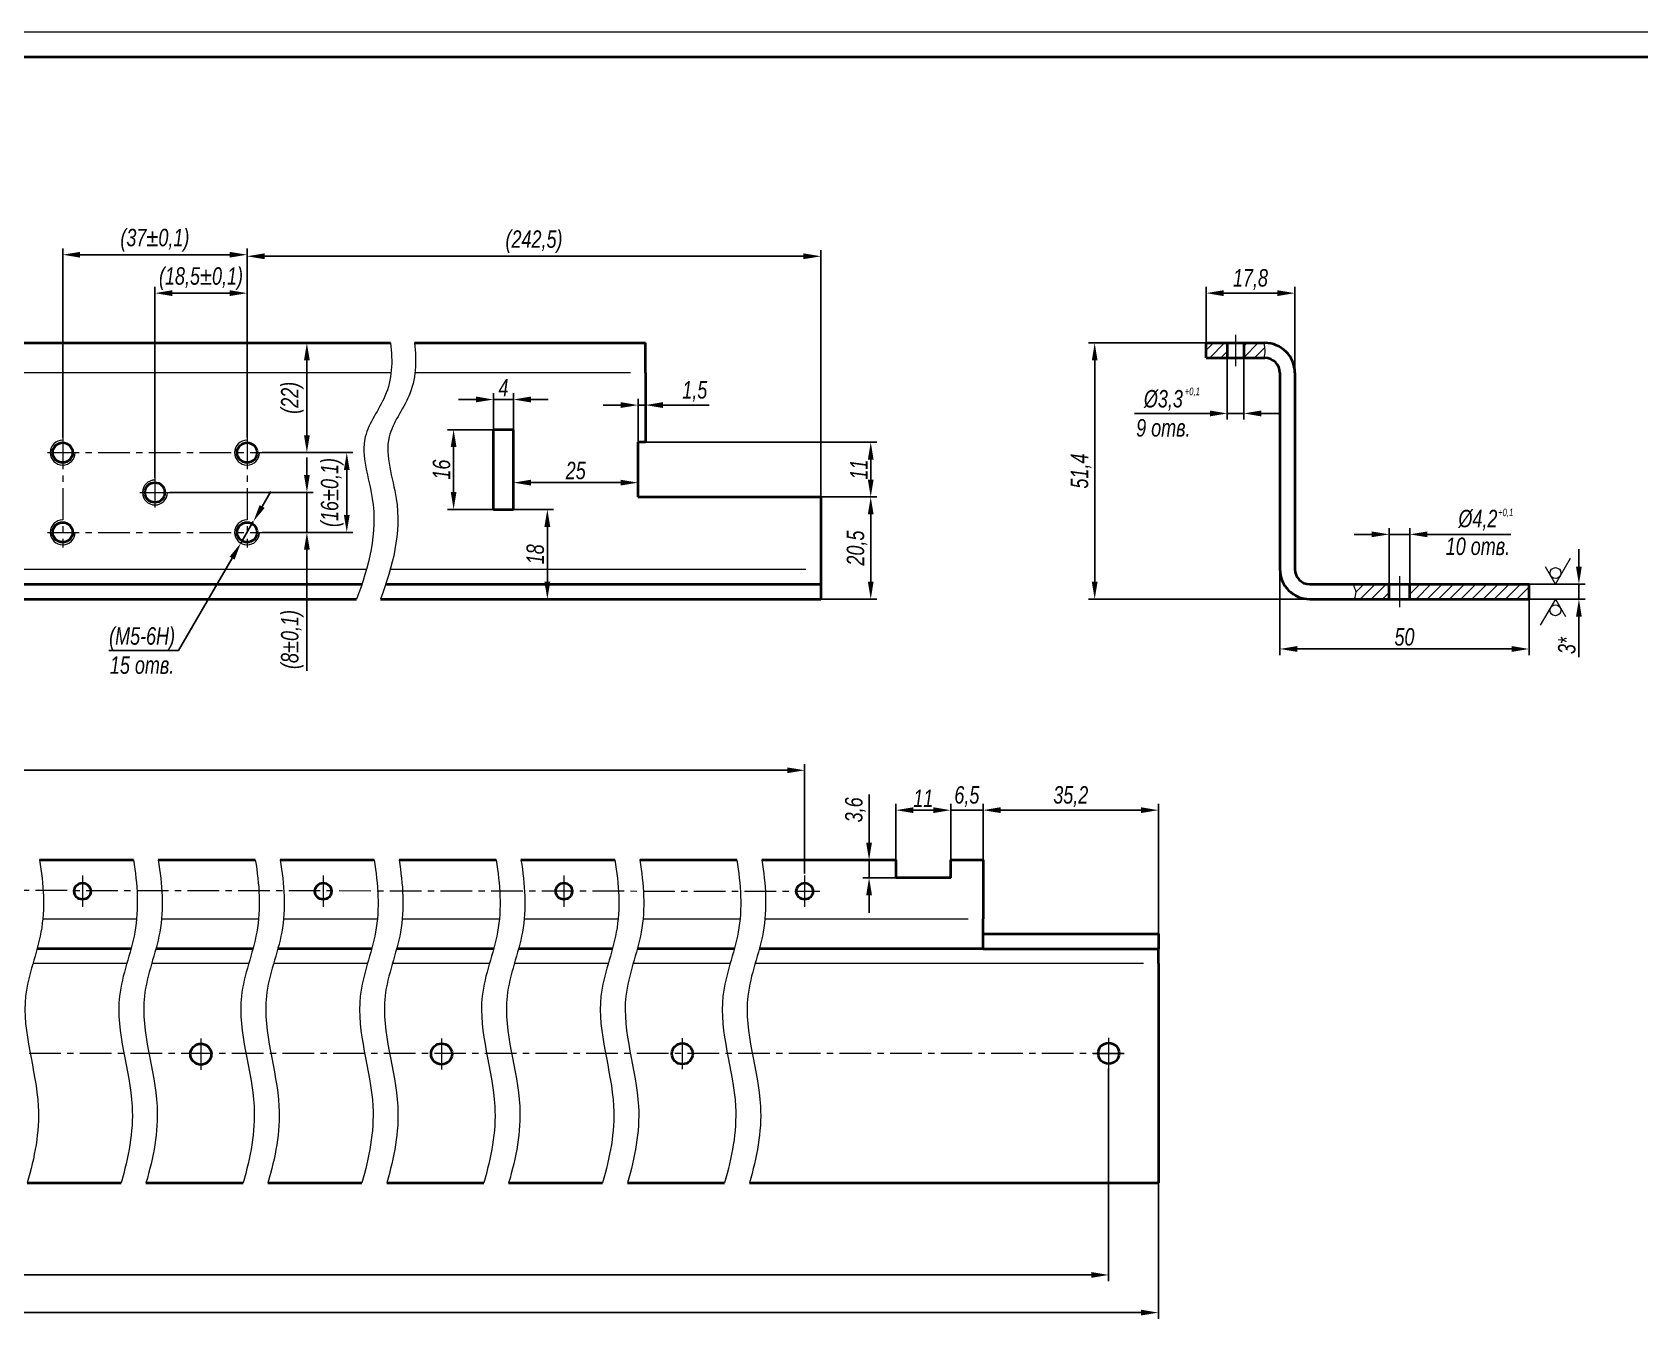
# Model space of a CAD drawing. Header units: millimetres. Extents: x 12064 to 35004, y -6103 to -2658.
# Drawn here: x 32225.6 to 32548.2, y -2984.8 to -2726.6 of the extents above; entities that cross this region are included whole.
import ezdxf

# ---------------------------------------------------------------- set-up
doc = ezdxf.new("R2010")
doc.units = ezdxf.units.MM
doc.linetypes.add('LT_03', pattern=[20.32, 12.7, -2.54, 2.54, -2.54])
for name, color, linetype, lineweight in [('Layer_02', 1, 'Continuous', 13), ('Layer_04', 7, 'Continuous', 40), ('Layer_05', 6, 'Continuous', 13), ('Layer_06', 7, 'Continuous', 40), ('Layer_09', 1, 'Continuous', 15), ('Layer_10', 6, 'Continuous', 15), ('Layer_11', 1, 'LT_03', 15)]:
    doc.layers.add(name, color=color, linetype=linetype, lineweight=lineweight)
doc.styles.add('Style_01', font='ARIALNI.TTF', dxfattribs={"width": 0.9, "height": 3.5})
doc.dimstyles.new('DimStyle_01', dxfattribs={"dimtxt": 3.5, "dimasz": 3.5, "dimexe": 1.25, "dimexo": 0, "dimtad": 1, "dimdec": 1, "dimtxsty": 'Style_01', "dimcen": 2.5, "dimazin": 3, "dimtfac": 1, "dimtdec": 1, "dimtmove": 0, "dimatfit": 3})
doc.dimstyles.new('DimStyle_03', dxfattribs={"dimtxt": 3.5, "dimasz": 3.5, "dimexe": 1.25, "dimexo": 0, "dimtad": 1, "dimdec": 1, "dimtxsty": 'Style_01', "dimcen": 0, "dimazin": 3, "dimtfac": 1, "dimtdec": 1, "dimtmove": 0, "dimatfit": 3})
doc.dimstyles.new('DimStyle_04', dxfattribs={"dimtxt": 3.5, "dimasz": 3.5, "dimexe": 1.25, "dimexo": 0, "dimtad": 1, "dimdec": 1, "dimtxsty": 'Style_01', "dimcen": 0, "dimazin": 3, "dimtfac": 1, "dimtdec": 1, "dimtmove": 0, "dimatfit": 3})
pattern_1 = [(45, (-27.3209, 0), (-1.122532015, 1.122532015), [])]

# ---------------------------------------------------------------- blocks, each defined once
blk = doc.blocks.new('*D3057')
at = {"layer": 'Defpoints', "color": 0, "ltscale": 0.5}
for p in [(31958.62, -2957.48), (32451.65, -2957.48), (32451.65, -2983.5)]:
    blk.add_point(p, dxfattribs=at)
at = {"layer": 'Layer_09', "color": 0, "lineweight": -2, "ltscale": 0.5}
for p, q in [((31958.62, -2957.48), (31958.62, -2984.75)), ((32451.65, -2957.48), (32451.65, -2984.75)), ((31962.12, -2983.5), (32448.15, -2983.5))]:
    blk.add_line(p, q, dxfattribs=at)
at = {"layer": 'Layer_09', "color": 0, "ltscale": 0.5}
for points in [[(31962.12, -2982.92), (31962.12, -2984.08), (31958.62, -2983.5)], [(32448.15, -2982.92), (32448.15, -2984.08), (32451.65, -2983.5)]]:
    blk.add_solid(points, dxfattribs=at)
at = {"layer": 'Layer_09', "color": 0, "ltscale": 0.5, "insert": (32205.13, -2981.09), "char_height": 3.5, "attachment_point": 5, "style": 'Style_01'}
blk.add_mtext('1982', dxfattribs=at)
blk = doc.blocks.new('*D3079')
at = {"layer": 'Defpoints', "color": 0, "ltscale": 0.5}
for p in [(31968.62, -2933.58), (32441.65, -2934.6), (32441.65, -2975.94)]:
    blk.add_point(p, dxfattribs=at)
at = {"layer": 'Layer_09', "color": 0, "lineweight": -2, "ltscale": 0.5}
for p, q in [((31968.62, -2933.58), (31968.62, -2977.19)), ((32441.65, -2934.6), (32441.65, -2977.19)), ((31972.12, -2975.94), (32438.15, -2975.94))]:
    blk.add_line(p, q, dxfattribs=at)
at = {"layer": 'Layer_09', "color": 0, "ltscale": 0.5}
for points in [[(31972.12, -2975.36), (31972.12, -2976.53), (31968.62, -2975.94)], [(32438.15, -2975.36), (32438.15, -2976.53), (32441.65, -2975.94)]]:
    blk.add_solid(points, dxfattribs=at)
at = {"layer": 'Layer_09', "color": 0, "ltscale": 0.5, "insert": (32205.13, -2973.53), "char_height": 3.5, "attachment_point": 5, "style": 'Style_01'}
blk.add_mtext('218х9=1962', dxfattribs=at)
blk = doc.blocks.new('*D3082')
at = {"layer": 'Defpoints', "color": 0, "ltscale": 0.5}
for p in [(32380.65, -2874.68), (31994.23, -2895.36), (32380.65, -2895.36)]:
    blk.add_point(p, dxfattribs=at)
at = {"layer": 'Layer_09', "color": 0, "lineweight": -2, "ltscale": 0.5}
for p, q in [((31994.23, -2895.36), (31994.23, -2873.43)), ((32380.65, -2895.36), (32380.65, -2873.43)), ((31997.73, -2874.68), (32377.15, -2874.68))]:
    blk.add_line(p, q, dxfattribs=at)
at = {"layer": 'Layer_09', "color": 0, "ltscale": 0.5}
for points in [[(31997.73, -2874.1), (31997.73, -2875.26), (31994.23, -2874.68)], [(32377.15, -2874.1), (32377.15, -2875.26), (32380.65, -2874.68)]]:
    blk.add_solid(points, dxfattribs=at)
at = {"layer": 'Layer_09', "color": 0, "ltscale": 0.5, "insert": (32187.44, -2872.27), "char_height": 3.5, "attachment_point": 5, "style": 'Style_01'}
blk.add_mtext('230х8=1840', dxfattribs=at)
blk = doc.blocks.new('*D3083')
at = {"layer": 'Defpoints', "color": 0, "ltscale": 0.5}
for p in [(32409.95, -2882.68), (32398.95, -2892.68), (32409.95, -2892.68)]:
    blk.add_point(p, dxfattribs=at)
at = {"layer": 'Layer_09', "color": 0, "lineweight": -2, "ltscale": 0.5}
for p, q in [((32398.95, -2892.68), (32398.95, -2881.43)), ((32402.45, -2882.68), (32406.45, -2882.68)), ((32409.95, -2892.68), (32409.95, -2881.43))]:
    blk.add_line(p, q, dxfattribs=at)
at = {"layer": 'Layer_09', "color": 0, "ltscale": 0.5}
for points in [[(32402.45, -2882.1), (32402.45, -2883.26), (32398.95, -2882.68)], [(32406.45, -2882.1), (32406.45, -2883.26), (32409.95, -2882.68)]]:
    blk.add_solid(points, dxfattribs=at)
at = {"layer": 'Layer_09', "color": 0, "ltscale": 0.5, "insert": (32404.45, -2880.3), "char_height": 3.5, "attachment_point": 5, "style": 'Style_01'}
blk.add_mtext('11', dxfattribs=at)
blk = doc.blocks.new('*D3045')
at = {"layer": 'Defpoints', "color": 0, "ltscale": 0.5}
for p in [(32393.58, -2892.68), (32398.45, -2892.68), (32398.95, -2896.28)]:
    blk.add_point(p, dxfattribs=at)
at = {"layer": 'Layer_09', "color": 0, "lineweight": -2, "ltscale": 0.5}
for p, q in [((32393.58, -2889.18), (32393.58, -2879.56)), ((32398.45, -2892.68), (32392.33, -2892.68)), ((32393.58, -2896.28), (32393.58, -2892.68)), ((32398.95, -2896.28), (32392.33, -2896.28)), ((32393.58, -2899.78), (32393.58, -2903.28))]:
    blk.add_line(p, q, dxfattribs=at)
at = {"layer": 'Layer_09', "color": 0, "ltscale": 0.5}
for points in [[(32392.99, -2889.18), (32394.16, -2889.18), (32393.58, -2892.68)], [(32392.99, -2899.78), (32394.16, -2899.78), (32393.58, -2896.28)]]:
    blk.add_solid(points, dxfattribs=at)
at = {"layer": 'Layer_09', "color": 0, "ltscale": 0.5, "insert": (32390.84, -2882.62), "char_height": 3.5, "attachment_point": 5, "rotation": 90, "style": 'Style_01'}
blk.add_mtext('3,6', dxfattribs=at)
blk = doc.blocks.new('*D3084')
at = {"layer": 'Defpoints', "color": 0, "ltscale": 0.5}
for p in [(32451.65, -2882.68), (32416.45, -2892.68), (32451.65, -2907.48)]:
    blk.add_point(p, dxfattribs=at)
at = {"layer": 'Layer_09', "color": 0, "lineweight": -2, "ltscale": 0.5}
for p, q in [((32416.45, -2892.68), (32416.45, -2881.43)), ((32419.95, -2882.68), (32448.15, -2882.68)), ((32451.65, -2907.48), (32451.65, -2881.43))]:
    blk.add_line(p, q, dxfattribs=at)
at = {"layer": 'Layer_09', "color": 0, "ltscale": 0.5}
for points in [[(32419.95, -2882.1), (32419.95, -2883.26), (32416.45, -2882.68)], [(32448.15, -2882.1), (32448.15, -2883.26), (32451.65, -2882.68)]]:
    blk.add_solid(points, dxfattribs=at)
at = {"layer": 'Layer_09', "color": 0, "ltscale": 0.5, "insert": (32434.05, -2879.94), "char_height": 3.5, "attachment_point": 5, "style": 'Style_01'}
blk.add_mtext('35,2', dxfattribs=at)
blk = doc.blocks.new('*D3089')
at = {"layer": 'Defpoints', "color": 0, "ltscale": 0.5}
for p in [(32416.45, -2882.68), (32409.95, -2892.68), (32416.45, -2892.68)]:
    blk.add_point(p, dxfattribs=at)
at = {"layer": 'Layer_09', "color": 0, "lineweight": -2, "ltscale": 0.5}
for p, q in [((32406.45, -2882.68), (32402.95, -2882.68)), ((32409.95, -2892.68), (32409.95, -2881.43)), ((32409.95, -2882.68), (32416.45, -2882.68)), ((32416.45, -2892.68), (32416.45, -2881.43)), ((32419.95, -2882.68), (32423.45, -2882.68))]:
    blk.add_line(p, q, dxfattribs=at)
at = {"layer": 'Layer_09', "color": 0, "ltscale": 0.5}
for points in [[(32406.45, -2882.1), (32406.45, -2883.26), (32409.95, -2882.68)], [(32419.95, -2882.1), (32419.95, -2883.26), (32416.45, -2882.68)]]:
    blk.add_solid(points, dxfattribs=at)
at = {"layer": 'Layer_09', "color": 0, "ltscale": 0.5, "insert": (32413.2, -2879.94), "char_height": 3.5, "attachment_point": 5, "style": 'Style_01'}
blk.add_mtext('6,5', dxfattribs=at)
blk = doc.blocks.new('*D3090')
at = {"layer": 'Defpoints', "color": 0, "ltscale": 0.5}
for p in [(32476.01, -2834.34), (32526.01, -2838.84), (32526.01, -2850.34)]:
    blk.add_point(p, dxfattribs=at)
at = {"layer": 'Layer_09', "color": 0, "lineweight": -2, "ltscale": 0.5}
for p, q in [((32476.01, -2834.34), (32476.01, -2851.59)), ((32526.01, -2838.84), (32526.01, -2851.59)), ((32479.51, -2850.34), (32522.51, -2850.34))]:
    blk.add_line(p, q, dxfattribs=at)
at = {"layer": 'Layer_09', "color": 0, "ltscale": 0.5}
for points in [[(32479.51, -2849.75), (32479.51, -2850.92), (32476.01, -2850.34)], [(32522.51, -2849.75), (32522.51, -2850.92), (32526.01, -2850.34)]]:
    blk.add_solid(points, dxfattribs=at)
at = {"layer": 'Layer_09', "color": 0, "ltscale": 0.5, "insert": (32501.01, -2847.93), "char_height": 3.5, "attachment_point": 5, "style": 'Style_01'}
blk.add_mtext('50', dxfattribs=at)
blk = doc.blocks.new('*D3091')
at = {"layer": 'Defpoints', "color": 0, "ltscale": 0.5}
for p in [(32479.01, -2778.94), (32461.21, -2788.94), (32479.01, -2794.94)]:
    blk.add_point(p, dxfattribs=at)
at = {"layer": 'Layer_09', "color": 0, "lineweight": -2, "ltscale": 0.5}
for p, q in [((32461.21, -2788.94), (32461.21, -2777.69)), ((32464.71, -2778.94), (32475.51, -2778.94)), ((32479.01, -2794.94), (32479.01, -2777.69))]:
    blk.add_line(p, q, dxfattribs=at)
at = {"layer": 'Layer_09', "color": 0, "ltscale": 0.5}
for points in [[(32464.71, -2778.35), (32464.71, -2779.52), (32461.21, -2778.94)], [(32475.51, -2778.35), (32475.51, -2779.52), (32479.01, -2778.94)]]:
    blk.add_solid(points, dxfattribs=at)
at = {"layer": 'Layer_09', "color": 0, "ltscale": 0.5, "insert": (32470.11, -2776.2), "char_height": 3.5, "attachment_point": 5, "style": 'Style_01'}
blk.add_mtext('17,8', dxfattribs=at)
blk = doc.blocks.new('*D3092')
at = {"layer": 'Defpoints', "color": 0, "ltscale": 0.5}
for p in [(32438.85, -2788.94), (32461.21, -2788.94), (32482.01, -2840.34)]:
    blk.add_point(p, dxfattribs=at)
at = {"layer": 'Layer_09', "color": 0, "lineweight": -2, "ltscale": 0.5}
for p, q in [((32461.21, -2788.94), (32437.6, -2788.94)), ((32438.85, -2836.84), (32438.85, -2792.44)), ((32482.01, -2840.34), (32437.6, -2840.34))]:
    blk.add_line(p, q, dxfattribs=at)
at = {"layer": 'Layer_09', "color": 0, "ltscale": 0.5}
for points in [[(32438.27, -2792.44), (32439.43, -2792.44), (32438.85, -2788.94)], [(32438.27, -2836.84), (32439.43, -2836.84), (32438.85, -2840.34)]]:
    blk.add_solid(points, dxfattribs=at)
at = {"layer": 'Layer_09', "color": 0, "ltscale": 0.5, "insert": (32436.12, -2814.64), "char_height": 3.5, "attachment_point": 5, "rotation": 90, "style": 'Style_01'}
blk.add_mtext('51,4', dxfattribs=at)
blk = doc.blocks.new('*D3048')
at = {"layer": 'Defpoints', "color": 0, "ltscale": 0.5}
for p in [(32465.46, -2788.94), (32468.76, -2788.94), (32468.76, -2803.07)]:
    blk.add_point(p, dxfattribs=at)
at = {"layer": 'Layer_02', "color": 0, "lineweight": -2, "ltscale": 0.5}
for p, q in [((32465.46, -2788.94), (32465.46, -2804.32)), ((32468.76, -2788.94), (32468.76, -2804.32)), ((32461.96, -2803.07), (32446.85, -2803.07)), ((32468.76, -2803.07), (32465.46, -2803.07)), ((32472.26, -2803.07), (32475.76, -2803.07))]:
    blk.add_line(p, q, dxfattribs=at)
at = {"layer": 'Layer_02', "color": 0, "ltscale": 0.5}
for points in [[(32461.96, -2802.49), (32461.96, -2803.66), (32465.46, -2803.07)], [(32472.26, -2802.49), (32472.26, -2803.66), (32468.76, -2803.07)]]:
    blk.add_solid(points, dxfattribs=at)
at = {"layer": 'Layer_02', "color": 0, "ltscale": 0.5, "insert": (32452.63, -2803.07), "char_height": 3.5, "attachment_point": 5, "style": 'Style_01'}
blk.add_mtext('%%C3,3\\P9 отв.', dxfattribs=at)
blk = doc.blocks.new('*D3093')
at = {"layer": 'Defpoints', "color": 0, "ltscale": 0.5}
for p in [(32502.11, -2827.34), (32497.91, -2840.34), (32502.11, -2840.34)]:
    blk.add_point(p, dxfattribs=at)
at = {"layer": 'Layer_02', "color": 0, "lineweight": -2, "ltscale": 0.5}
for p, q in [((32494.41, -2827.34), (32490.91, -2827.34)), ((32497.91, -2840.34), (32497.91, -2826.09)), ((32497.91, -2827.34), (32502.11, -2827.34)), ((32502.11, -2840.34), (32502.11, -2826.09)), ((32505.61, -2827.34), (32522.38, -2827.34))]:
    blk.add_line(p, q, dxfattribs=at)
at = {"layer": 'Layer_02', "color": 0, "ltscale": 0.5}
for points in [[(32494.41, -2826.75), (32494.41, -2827.92), (32497.91, -2827.34)], [(32505.61, -2826.75), (32505.61, -2827.92), (32502.11, -2827.34)]]:
    blk.add_solid(points, dxfattribs=at)
at = {"layer": 'Layer_02', "color": 0, "ltscale": 0.5, "char_height": 3.5, "attachment_point": 5, "style": 'Style_01'}
for s, insert in [('%%C4,2', (32515.75, -2824.49)), ('10 отв.', (32515.75, -2829.75))]:
    blk.add_mtext(s, dxfattribs=dict(at, insert=insert))
blk = doc.blocks.new('*D3095')
at = {"layer": 'Defpoints', "color": 0, "ltscale": 0.5}
for p in [(32383.91, -2819.84), (32393.91, -2819.84), (32383.91, -2840.34)]:
    blk.add_point(p, dxfattribs=at)
at = {"layer": 'Layer_02', "color": 0, "lineweight": -2, "ltscale": 0.5}
for p, q in [((32383.91, -2819.84), (32395.16, -2819.84)), ((32393.91, -2836.84), (32393.91, -2823.34)), ((32383.91, -2840.34), (32395.16, -2840.34))]:
    blk.add_line(p, q, dxfattribs=at)
at = {"layer": 'Layer_02', "color": 0, "ltscale": 0.5}
for points in [[(32393.33, -2823.34), (32394.49, -2823.34), (32393.91, -2819.84)], [(32393.33, -2836.84), (32394.49, -2836.84), (32393.91, -2840.34)]]:
    blk.add_solid(points, dxfattribs=at)
at = {"layer": 'Layer_02', "color": 0, "ltscale": 0.5, "insert": (32391.17, -2830.09), "char_height": 3.5, "attachment_point": 5, "rotation": 90, "style": 'Style_01'}
blk.add_mtext('20,5', dxfattribs=at)
blk = doc.blocks.new('*D3096')
at = {"layer": 'Defpoints', "color": 0, "ltscale": 0.5}
for p in [(32348.71, -2808.84), (32348.71, -2819.84), (32393.91, -2819.84)]:
    blk.add_point(p, dxfattribs=at)
at = {"layer": 'Layer_02', "color": 0, "lineweight": -2, "ltscale": 0.5}
for p, q in [((32348.71, -2808.84), (32395.16, -2808.84)), ((32393.91, -2812.34), (32393.91, -2816.34)), ((32348.71, -2819.84), (32395.16, -2819.84))]:
    blk.add_line(p, q, dxfattribs=at)
at = {"layer": 'Layer_02', "color": 0, "ltscale": 0.5}
for points in [[(32393.33, -2812.34), (32394.49, -2812.34), (32393.91, -2808.84)], [(32393.33, -2816.34), (32394.49, -2816.34), (32393.91, -2819.84)]]:
    blk.add_solid(points, dxfattribs=at)
at = {"layer": 'Layer_02', "color": 0, "ltscale": 0.5, "insert": (32391.53, -2814.34), "char_height": 3.5, "attachment_point": 5, "rotation": 90, "style": 'Style_01'}
blk.add_mtext('11', dxfattribs=at)
blk = doc.blocks.new('*D3097')
at = {"layer": 'Defpoints', "color": 0, "ltscale": 0.5}
for p in [(32348.71, -2801.4), (32347.21, -2809.24), (32348.71, -2808.84)]:
    blk.add_point(p, dxfattribs=at)
at = {"layer": 'Layer_02', "color": 0, "lineweight": -2, "ltscale": 0.5}
for p, q in [((32347.21, -2809.24), (32347.21, -2800.15)), ((32348.71, -2808.84), (32348.71, -2800.15)), ((32343.71, -2801.4), (32340.21, -2801.4)), ((32347.21, -2801.4), (32348.71, -2801.4)), ((32352.21, -2801.4), (32361.5, -2801.4))]:
    blk.add_line(p, q, dxfattribs=at)
at = {"layer": 'Layer_02', "color": 0, "ltscale": 0.5}
for points in [[(32343.71, -2800.81), (32343.71, -2801.98), (32347.21, -2801.4)], [(32352.21, -2800.81), (32352.21, -2801.98), (32348.71, -2801.4)]]:
    blk.add_solid(points, dxfattribs=at)
at = {"layer": 'Layer_02', "color": 0, "ltscale": 0.5, "insert": (32358.6, -2798.66), "char_height": 3.5, "attachment_point": 5, "style": 'Style_01'}
blk.add_mtext('1,5', dxfattribs=at)
blk = doc.blocks.new('*D3041')
at = {"layer": 'Defpoints', "color": 0, "ltscale": 0.5}
for p in [(32271.8, -2810.94), (32288.77, -2810.94), (32271.8, -2826.94)]:
    blk.add_point(p, dxfattribs=at)
at = {"layer": 'Layer_09', "color": 0, "lineweight": -2, "ltscale": 0.5}
for p, q in [((32271.8, -2810.94), (32290.02, -2810.94)), ((32288.77, -2823.44), (32288.77, -2814.44)), ((32271.8, -2826.94), (32290.02, -2826.94))]:
    blk.add_line(p, q, dxfattribs=at)
at = {"layer": 'Layer_09', "color": 0, "ltscale": 0.5}
for points in [[(32288.19, -2814.44), (32289.35, -2814.44), (32288.77, -2810.94)], [(32288.19, -2823.44), (32289.35, -2823.44), (32288.77, -2826.94)]]:
    blk.add_solid(points, dxfattribs=at)
at = {"layer": 'Layer_09', "color": 0, "ltscale": 0.5, "insert": (32285.85, -2818.94), "char_height": 3.5, "attachment_point": 5, "rotation": 90, "style": 'Style_01'}
blk.add_mtext('(16%%P0,1)', dxfattribs=at)
blk = doc.blocks.new('*D3042')
at = {"layer": 'Defpoints', "color": 0, "ltscale": 0.5}
for p in [(32253.3, -2818.94), (32280.77, -2818.94), (32271.8, -2826.94)]:
    blk.add_point(p, dxfattribs=at)
at = {"layer": 'Layer_09', "color": 0, "lineweight": -2, "ltscale": 0.5}
for p, q in [((32280.77, -2815.44), (32280.77, -2811.94)), ((32253.3, -2818.94), (32282.02, -2818.94)), ((32280.77, -2818.94), (32280.77, -2826.94)), ((32271.8, -2826.94), (32282.02, -2826.94)), ((32280.77, -2830.44), (32280.77, -2854.73))]:
    blk.add_line(p, q, dxfattribs=at)
at = {"layer": 'Layer_09', "color": 0, "ltscale": 0.5}
for points in [[(32280.19, -2815.44), (32281.35, -2815.44), (32280.77, -2818.94)], [(32280.19, -2830.44), (32281.35, -2830.44), (32280.77, -2826.94)]]:
    blk.add_solid(points, dxfattribs=at)
at = {"layer": 'Layer_09', "color": 0, "ltscale": 0.5, "insert": (32277.85, -2848.44), "char_height": 3.5, "attachment_point": 5, "rotation": 90, "style": 'Style_01'}
blk.add_mtext('(8%%P0,1)', dxfattribs=at)
blk = doc.blocks.new('*D3063')
at = {"layer": 'Defpoints', "color": 0, "ltscale": 0.5}
for p in [(32383.91, -2771.54), (32268.77, -2807.9), (32383.91, -2819.84)]:
    blk.add_point(p, dxfattribs=at)
at = {"layer": 'Layer_09', "color": 0, "lineweight": -2, "ltscale": 0.5}
for p, q in [((32268.77, -2807.9), (32268.77, -2770.29)), ((32383.91, -2819.84), (32383.91, -2770.29)), ((32272.27, -2771.54), (32380.41, -2771.54))]:
    blk.add_line(p, q, dxfattribs=at)
at = {"layer": 'Layer_09', "color": 0, "ltscale": 0.5}
for points in [[(32272.27, -2770.95), (32272.27, -2772.12), (32268.77, -2771.54)], [(32380.41, -2770.95), (32380.41, -2772.12), (32383.91, -2771.54)]]:
    blk.add_solid(points, dxfattribs=at)
at = {"layer": 'Layer_09', "color": 0, "ltscale": 0.5, "insert": (32326.34, -2768.62), "char_height": 3.5, "attachment_point": 5, "style": 'Style_01'}
blk.add_mtext('(242,5)', dxfattribs=at)
blk = doc.blocks.new('*D3043')
at = {"layer": 'Defpoints', "color": 0, "ltscale": 0.5}
for p in [(32268.77, -2771.23), (32268.77, -2799.3), (32231.77, -2807.9)]:
    blk.add_point(p, dxfattribs=at)
at = {"layer": 'Layer_09', "color": 0, "lineweight": -2, "ltscale": 0.5}
for p, q in [((32231.77, -2807.9), (32231.77, -2769.98)), ((32268.77, -2799.3), (32268.77, -2769.98)), ((32235.27, -2771.23), (32265.27, -2771.23))]:
    blk.add_line(p, q, dxfattribs=at)
at = {"layer": 'Layer_09', "color": 0, "ltscale": 0.5}
for points in [[(32235.27, -2770.65), (32235.27, -2771.81), (32231.77, -2771.23)], [(32265.27, -2770.65), (32265.27, -2771.81), (32268.77, -2771.23)]]:
    blk.add_solid(points, dxfattribs=at)
at = {"layer": 'Layer_09', "color": 0, "ltscale": 0.5, "insert": (32250.27, -2768.31), "char_height": 3.5, "attachment_point": 5, "style": 'Style_01'}
blk.add_mtext('(37%%P0,1)', dxfattribs=at)
blk = doc.blocks.new('*D3044')
at = {"layer": 'Defpoints', "color": 0, "ltscale": 0.5}
for p in [(32250.27, -2778.94), (32268.77, -2799.3), (32250.27, -2815.9)]:
    blk.add_point(p, dxfattribs=at)
at = {"layer": 'Layer_09', "color": 0, "lineweight": -2, "ltscale": 0.5}
for p, q in [((32250.27, -2815.9), (32250.27, -2777.69)), ((32265.27, -2778.94), (32253.77, -2778.94)), ((32268.77, -2799.3), (32268.77, -2777.69))]:
    blk.add_line(p, q, dxfattribs=at)
at = {"layer": 'Layer_09', "color": 0, "ltscale": 0.5}
for points in [[(32253.77, -2778.35), (32253.77, -2779.52), (32250.27, -2778.94)], [(32265.27, -2778.35), (32265.27, -2779.52), (32268.77, -2778.94)]]:
    blk.add_solid(points, dxfattribs=at)
at = {"layer": 'Layer_09', "color": 0, "ltscale": 0.5, "insert": (32259.52, -2776.02), "char_height": 3.5, "attachment_point": 5, "style": 'Style_01'}
blk.add_mtext('(18,5%%P0,1)', dxfattribs=at)
blk = doc.blocks.new('*D3064')
at = {"layer": 'Defpoints', "color": 0, "ltscale": 0.5}
for p in [(32347.21, -2816.96), (32322.21, -2822.34), (32347.21, -2819.84)]:
    blk.add_point(p, dxfattribs=at)
at = {"layer": 'Layer_09', "color": 0, "lineweight": -2, "ltscale": 0.5}
for p, q in [((32322.21, -2822.34), (32322.21, -2815.71)), ((32347.21, -2819.84), (32347.21, -2815.71)), ((32325.71, -2816.96), (32343.71, -2816.96))]:
    blk.add_line(p, q, dxfattribs=at)
at = {"layer": 'Layer_09', "color": 0, "ltscale": 0.5}
for points in [[(32325.71, -2816.38), (32325.71, -2817.54), (32322.21, -2816.96)], [(32343.71, -2816.38), (32343.71, -2817.54), (32347.21, -2816.96)]]:
    blk.add_solid(points, dxfattribs=at)
at = {"layer": 'Layer_09', "color": 0, "ltscale": 0.5, "insert": (32334.71, -2814.55), "char_height": 3.5, "attachment_point": 5, "style": 'Style_01'}
blk.add_mtext('25', dxfattribs=at)
blk = doc.blocks.new('*D3065')
at = {"layer": 'Defpoints', "color": 0, "ltscale": 0.5}
for p in [(32322.21, -2800.28), (32318.21, -2806.34), (32322.21, -2806.34)]:
    blk.add_point(p, dxfattribs=at)
at = {"layer": 'Layer_09', "color": 0, "lineweight": -2, "ltscale": 0.5}
for p, q in [((32318.21, -2806.34), (32318.21, -2799.03)), ((32322.21, -2806.34), (32322.21, -2799.03)), ((32314.71, -2800.28), (32311.21, -2800.28)), ((32318.21, -2800.28), (32322.21, -2800.28)), ((32325.71, -2800.28), (32329.21, -2800.28))]:
    blk.add_line(p, q, dxfattribs=at)
at = {"layer": 'Layer_09', "color": 0, "ltscale": 0.5}
for points in [[(32314.71, -2799.69), (32314.71, -2800.86), (32318.21, -2800.28)], [(32325.71, -2799.69), (32325.71, -2800.86), (32322.21, -2800.28)]]:
    blk.add_solid(points, dxfattribs=at)
at = {"layer": 'Layer_09', "color": 0, "ltscale": 0.5, "insert": (32320.21, -2797.9), "char_height": 3.5, "attachment_point": 5, "style": 'Style_01'}
blk.add_mtext('4', dxfattribs=at)
blk = doc.blocks.new('*D3066')
at = {"layer": 'Defpoints', "color": 0, "ltscale": 0.5}
for p in [(32318.21, -2806.34), (32310.21, -2822.34), (32318.21, -2822.34)]:
    blk.add_point(p, dxfattribs=at)
at = {"layer": 'Layer_09', "color": 0, "lineweight": -2, "ltscale": 0.5}
for p, q in [((32318.21, -2806.34), (32308.96, -2806.34)), ((32310.21, -2809.84), (32310.21, -2818.84)), ((32318.21, -2822.34), (32308.96, -2822.34))]:
    blk.add_line(p, q, dxfattribs=at)
at = {"layer": 'Layer_09', "color": 0, "ltscale": 0.5}
for points in [[(32309.63, -2809.84), (32310.79, -2809.84), (32310.21, -2806.34)], [(32309.63, -2818.84), (32310.79, -2818.84), (32310.21, -2822.34)]]:
    blk.add_solid(points, dxfattribs=at)
at = {"layer": 'Layer_09', "color": 0, "ltscale": 0.5, "insert": (32307.8, -2814.34), "char_height": 3.5, "attachment_point": 5, "rotation": 90, "style": 'Style_01'}
blk.add_mtext('16', dxfattribs=at)
blk = doc.blocks.new('*D3074')
at = {"layer": 'Defpoints', "color": 0, "ltscale": 0.5}
for p in [(32228.73, -2788.94), (32280.77, -2788.94), (32271.8, -2810.94)]:
    blk.add_point(p, dxfattribs=at)
at = {"layer": 'Layer_09', "color": 0, "lineweight": -2, "ltscale": 0.5}
for p, q in [((32228.73, -2788.94), (32282.02, -2788.94)), ((32280.77, -2807.44), (32280.77, -2792.44)), ((32271.8, -2810.94), (32282.02, -2810.94))]:
    blk.add_line(p, q, dxfattribs=at)
at = {"layer": 'Layer_09', "color": 0, "ltscale": 0.5}
for points in [[(32280.19, -2792.44), (32281.35, -2792.44), (32280.77, -2788.94)], [(32280.19, -2807.44), (32281.35, -2807.44), (32280.77, -2810.94)]]:
    blk.add_solid(points, dxfattribs=at)
at = {"layer": 'Layer_09', "color": 0, "ltscale": 0.5, "insert": (32277.85, -2799.94), "char_height": 3.5, "attachment_point": 5, "rotation": 90, "style": 'Style_01'}
blk.add_mtext('(22)', dxfattribs=at)
blk = doc.blocks.new('*D3100')
at = {"layer": 'Defpoints', "color": 0, "ltscale": 0.5}
for p in [(32270.02, -2824.78), (32267.51, -2829.1)]:
    blk.add_point(p, dxfattribs=at)
at = {"layer": 'Layer_09', "color": 0, "lineweight": -2, "ltscale": 0.5}
for p, q in [((32271.78, -2821.75), (32273.54, -2818.72)), ((32270.02, -2824.78), (32267.51, -2829.1)), ((32254.98, -2850.67), (32265.76, -2832.13)), ((32241.05, -2850.67), (32254.98, -2850.67))]:
    blk.add_line(p, q, dxfattribs=at)
at = {"layer": 'Layer_09', "color": 0, "ltscale": 0.5}
for points in [[(32271.28, -2821.46), (32272.29, -2822.04), (32270.02, -2824.78)], [(32265.25, -2831.83), (32266.26, -2832.42), (32267.51, -2829.1)]]:
    blk.add_solid(points, dxfattribs=at)
at = {"layer": 'Layer_09', "color": 0, "ltscale": 0.5, "insert": (32247.7, -2850.67), "char_height": 3.5, "attachment_point": 5, "style": 'Style_01'}
blk.add_mtext('\\A1;(М5-6Н)\\P15 отв.', dxfattribs=at)
blk = doc.blocks.new('*D3055')
at = {"layer": 'Defpoints', "color": 0, "ltscale": 0.5}
for p in [(32526.01, -2837.34), (32526.01, -2840.34), (32536.01, -2840.34)]:
    blk.add_point(p, dxfattribs=at)
at = {"layer": 'Layer_09', "color": 0, "lineweight": -2, "ltscale": 0.5}
for p, q in [((32536.01, -2833.84), (32536.01, -2830.34)), ((32526.01, -2837.34), (32537.26, -2837.34)), ((32536.01, -2837.34), (32536.01, -2840.34)), ((32526.01, -2840.34), (32537.26, -2840.34)), ((32536.01, -2843.84), (32536.01, -2851.97))]:
    blk.add_line(p, q, dxfattribs=at)
at = {"layer": 'Layer_09', "color": 0, "ltscale": 0.5}
for points in [[(32535.43, -2833.84), (32536.59, -2833.84), (32536.01, -2837.34)], [(32535.43, -2843.84), (32536.59, -2843.84), (32536.01, -2840.34)]]:
    blk.add_solid(points, dxfattribs=at)
at = {"layer": 'Layer_09', "color": 0, "ltscale": 0.5, "insert": (32533.6, -2849.66), "char_height": 3.5, "attachment_point": 5, "rotation": 90, "style": 'Style_01'}
blk.add_mtext('3*', dxfattribs=at)
blk = doc.blocks.new('*D3139')
at = {"layer": 'Defpoints', "color": 0, "ltscale": 0.5}
for p in [(32322.21, -2822.34), (32322.21, -2840.34), (32329.02, -2840.34)]:
    blk.add_point(p, dxfattribs=at)
at = {"layer": 'Layer_09', "color": 0, "lineweight": -2, "ltscale": 0.5}
for p, q in [((32322.21, -2822.34), (32330.27, -2822.34)), ((32329.02, -2825.84), (32329.02, -2836.84)), ((32322.21, -2840.34), (32330.27, -2840.34))]:
    blk.add_line(p, q, dxfattribs=at)
at = {"layer": 'Layer_09', "color": 0, "ltscale": 0.5}
for points in [[(32328.43, -2825.84), (32329.6, -2825.84), (32329.02, -2822.34)], [(32328.43, -2836.84), (32329.6, -2836.84), (32329.02, -2840.34)]]:
    blk.add_solid(points, dxfattribs=at)
at = {"layer": 'Layer_09', "color": 0, "ltscale": 0.5, "insert": (32326.61, -2831.34), "char_height": 3.5, "attachment_point": 5, "rotation": 90, "style": 'Style_01'}
blk.add_mtext('18', dxfattribs=at)

msp = doc.modelspace()

# ---------------------------------------------------------------- hatches: boundary and pattern name
at = {"layer": 'Layer_10', "ltscale": 0.5}
h = msp.add_hatch(dxfattribs=at)
h.set_pattern_fill('ANSI31', color=256, scale=0.5)
h.set_pattern_definition(pattern_1)
h.paths.add_polyline_path([(32465.46, -2791.938), (32465.46, -2788.938), (32461.21, -2788.938), (32461.21, -2791.938)])
edge = h.paths.add_edge_path()
edge.add_line((32468.76, -2788.938), (32468.76, -2791.938))
edge.add_line((32468.76, -2791.938), (32472.777, -2791.938))
edge.add_spline(control_points=[(32472.777, -2791.938), (32472.913, -2791.47), (32473.079, -2790.638), (32472.849, -2789.624), (32472.878, -2789.098), (32472.897, -2788.938)], knot_values=[1.5024933, 1.5024933, 1.5024933, 1.5024933, 2.9429173, 4.0520992, 4.541244, 4.541244, 4.541244, 4.541244], degree=3, periodic=0)
edge.add_line((32472.897, -2788.938), (32468.76, -2788.938))
h = msp.add_hatch(dxfattribs=at)
h.set_pattern_fill('ANSI31', color=256, scale=0.5)
h.set_pattern_definition(pattern_1)
edge = h.paths.add_edge_path()
edge.add_spline(control_points=[(32490.776, -2837.338), (32490.794, -2837.548), (32490.908, -2838.053), (32491.372, -2838.745), (32491.105, -2839.877), (32490.949, -2840.338)], knot_values=[4.2374053, 4.2374053, 4.2374053, 4.2374053, 4.957749, 6.0263804, 6.9287347, 6.9287347, 6.9287347, 6.9287347], degree=3, periodic=0)
edge.add_line((32490.949, -2840.338), (32497.91, -2840.338))
edge.add_line((32497.91, -2840.338), (32497.91, -2837.338))
edge.add_line((32497.91, -2837.338), (32490.776, -2837.338))
h.paths.add_polyline_path([(32502.11, -2837.338), (32502.11, -2840.338), (32526.01, -2840.338), (32526.01, -2837.338)])

# ---------------------------------------------------------------- linework, layer by layer
at = {"layer": 'Layer_04'}
for p, q in [((32210.885, -2788.938), (32297.552, -2788.938)), ((32302.338, -2788.938), (32348.709, -2788.938)), ((32348.709, -2794.938), (32348.709, -2788.938)), ((32461.21, -2788.938), (32473.01, -2788.938)), ((32461.21, -2791.938), (32461.21, -2788.938)), ((32461.21, -2791.938), (32473.01, -2791.938)), ((32348.709, -2794.938), (32348.709, -2808.838)), ((32476.01, -2794.938), (32476.01, -2834.338)), ((32479.01, -2794.938), (32479.01, -2834.338)), ((32322.209, -2806.338), (32318.209, -2806.338)), ((32318.209, -2822.338), (32318.209, -2806.338)), ((32322.209, -2822.338), (32322.209, -2806.338)), ((32348.709, -2808.838), (32347.209, -2808.838)), ((32347.209, -2808.838), (32347.209, -2819.838)), ((32318.209, -2822.338), (32322.209, -2822.338)), ((32347.209, -2819.838), (32383.909, -2819.838)), ((32383.909, -2819.838), (32383.909, -2840.338)), ((32205.14, -2837.338), (32291.807, -2837.338)), ((32296.593, -2837.338), (32383.909, -2837.338)), ((32482.01, -2837.338), (32526.01, -2837.338)), ((32497.91, -2840.338), (32497.91, -2837.338)), ((32502.11, -2840.338), (32502.11, -2837.338)), ((32526.01, -2840.338), (32526.01, -2837.338)), ((32204.07, -2840.338), (32290.737, -2840.338)), ((32295.522, -2840.338), (32383.909, -2840.338)), ((32482.01, -2840.338), (32526.01, -2840.338)), ((32227.114, -2892.679), (32245.948, -2892.679)), ((32250.948, -2892.679), (32270.419, -2892.679)), ((32275.419, -2892.679), (32294.253, -2892.679)), ((32299.253, -2892.679), (32318.725, -2892.679)), ((32323.725, -2892.679), (32342.558, -2892.679)), ((32347.558, -2892.679), (32367.03, -2892.679)), ((32372.03, -2892.679), (32390.864, -2892.679)), ((32373.43, -2892.679), (32398.952, -2892.679)), ((32398.952, -2892.679), (32398.952, -2896.279)), ((32409.952, -2892.679), (32416.452, -2892.679)), ((32409.952, -2896.279), (32409.952, -2892.679)), ((32416.452, -2892.679), (32416.452, -2904.479)), ((32409.952, -2896.279), (32398.952, -2896.279)), ((32416.452, -2910.479), (32416.452, -2904.479)), ((32416.452, -2907.479), (32451.652, -2907.479)), ((32451.652, -2907.479), (32451.652, -2910.479)), ((32245.469, -2910.479), (32226.635, -2910.479)), ((32269.94, -2910.479), (32250.469, -2910.479)), ((32293.774, -2910.479), (32274.94, -2910.479)), ((32318.245, -2910.479), (32298.774, -2910.479)), ((32342.079, -2910.479), (32323.245, -2910.479)), ((32366.55, -2910.479), (32347.079, -2910.479)), ((32390.384, -2910.479), (32371.55, -2910.479)), ((32416.452, -2910.479), (32372.405, -2910.479)), ((32416.452, -2910.479), (32451.652, -2910.479)), ((32451.652, -2913.479), (32451.652, -2910.479)), ((32451.652, -2913.479), (32451.652, -2957.479)), ((32224.646, -2957.479), (32243.479, -2957.479)), ((32248.479, -2957.479), (32267.951, -2957.479)), ((32272.951, -2957.479), (32291.785, -2957.479)), ((32296.785, -2957.479), (32316.256, -2957.479)), ((32321.256, -2957.479), (32340.09, -2957.479)), ((32345.09, -2957.479), (32364.561, -2957.479)), ((32369.561, -2957.479), (32388.395, -2957.479)), ((32375.03, -2957.479), (32451.652, -2957.479))]:
    msp.add_line(p, q, dxfattribs=at)
at = {"layer": 'Layer_04', "ltscale": 0.5}
for p, q in [((32465.46, -2788.938), (32465.46, -2791.938)), ((32465.46, -2788.938), (32468.76, -2788.938)), ((32468.76, -2788.938), (32468.76, -2791.938))]:
    msp.add_line(p, q, dxfattribs=at)
at = {"layer": 'Layer_04'}
for centre, radius in [((32231.769, -2810.938), 2), ((32268.769, -2810.938), 2), ((32250.269, -2818.938), 2), ((32231.769, -2826.938), 2), ((32268.769, -2826.938), 2), ((32259.492, -2931.651), 2.1), ((32307.797, -2931.602), 2.1), ((32356.102, -2931.556), 2.1), ((32441.652, -2931.479), 2.1)]:
    msp.add_circle(centre, radius, dxfattribs=at)
at = {"layer": 'Layer_04', "ltscale": 0.5}
for centre in [(32235.737, -2898.942), (32284.042, -2898.942), (32332.347, -2898.942), (32380.652, -2898.942)]:
    msp.add_circle(centre, 1.65, dxfattribs=at)
at = {"layer": 'Layer_04'}
for centre, radius, start, end in [((32473.01, -2794.938), 6, 0, 90), ((32473.01, -2794.938), 3, 0, 90), ((32482.01, -2834.338), 6, 180, 270), ((32482.01, -2834.338), 3, 180, 270)]:
    msp.add_arc(centre, radius, start, end, dxfattribs=at)
at = {"layer": 'Layer_05'}
msp.add_line((32758.505, -2726.567), (31867.505, -2726.567), dxfattribs=at)
at = {"layer": 'Layer_06', "linetype": 'Continuous'}
msp.add_line((32753.505, -2731.567), (31887.505, -2731.567), dxfattribs=at)
at = {"layer": 'Layer_09', "ltscale": 0.5}
msp.add_line((32461.21, -2788.938), (32467.01, -2788.938), dxfattribs=at)
at = {"layer": 'Layer_10'}
for p, q in [((32297.658, -2794.938), (32210.99, -2794.938)), ((32345.709, -2794.938), (32302.443, -2794.938)), ((32206.062, -2834.338), (32292.73, -2834.338)), ((32297.515, -2834.338), (32380.909, -2834.338)), ((32227.775, -2904.479), (32246.608, -2904.479)), ((32251.608, -2904.479), (32271.08, -2904.479)), ((32276.08, -2904.479), (32294.914, -2904.479)), ((32299.914, -2904.479), (32319.385, -2904.479)), ((32324.385, -2904.479), (32343.219, -2904.479)), ((32348.219, -2904.479), (32367.69, -2904.479)), ((32372.69, -2904.479), (32413.452, -2904.479)), ((32244.617, -2913.479), (32225.783, -2913.479)), ((32269.088, -2913.479), (32249.617, -2913.479)), ((32292.922, -2913.479), (32274.088, -2913.479)), ((32317.393, -2913.479), (32297.922, -2913.479)), ((32341.227, -2913.479), (32322.393, -2913.479)), ((32365.698, -2913.479), (32346.227, -2913.479)), ((32448.652, -2913.479), (32370.698, -2913.479))]:
    msp.add_line(p, q, dxfattribs=at)
at = {"layer": 'Layer_10', "color": 1, "lineweight": 13, "ltscale": 0.303109}
for p, q in [((32531.301, -2837.338), (32534.332, -2832.088)), ((32531.301, -2840.338), (32528.27, -2845.588))]:
    msp.add_line(p, q, dxfattribs=at)
at = {"layer": 'Layer_10', "color": 1, "lineweight": 13, "ltscale": 0.141451}
for p, q in [((32531.301, -2837.338), (32529.28, -2833.838)), ((32531.301, -2840.338), (32533.322, -2843.838))]:
    msp.add_line(p, q, dxfattribs=at)
at = {"layer": 'Layer_10', "color": 1, "lineweight": 13}
for centre in [(32531.31, -2835.108), (32531.292, -2842.567)]:
    msp.add_circle(centre, 1.098, dxfattribs=at)
at = {"layer": 'Layer_10', "ltscale": 0.5}
for centre in [(32231.769, -2810.938), (32268.769, -2810.938), (32250.269, -2818.938), (32231.769, -2826.938), (32268.769, -2826.938)]:
    msp.add_arc(centre, 2.5, 90, 0, dxfattribs=at)
for points, knots in [([(32297.552, -2788.938), (32298.023, -2792.655), (32297.761, -2799.217), (32290.325, -2808.507), (32296.039, -2823.04), (32293.219, -2833.744), (32290.737, -2840.338)], [9.8435609, 9.8435609, 9.8435609, 9.8435609, 20.8553363, 29.9186398, 42.3807828, 62.9279646, 62.9279646, 62.9279646, 62.9279646]), ([(32302.338, -2788.938), (32302.808, -2792.655), (32302.547, -2799.217), (32295.11, -2808.507), (32300.824, -2823.04), (32298.005, -2833.744), (32295.522, -2840.338)], [9.8435609, 9.8435609, 9.8435609, 9.8435609, 20.8553363, 29.9186398, 42.3807828, 62.9279646, 62.9279646, 62.9279646, 62.9279646]), ([(32472.897, -2788.938), (32472.878, -2789.098), (32472.849, -2789.624), (32473.079, -2790.638), (32472.913, -2791.47), (32472.777, -2791.938)], [1.5024933, 1.5024933, 1.5024933, 1.5024933, 1.9916381, 3.1008201, 4.541244, 4.541244, 4.541244, 4.541244]), ([(32490.776, -2837.338), (32490.794, -2837.548), (32490.908, -2838.053), (32491.372, -2838.745), (32491.105, -2839.877), (32490.949, -2840.338)], [4.2374053, 4.2374053, 4.2374053, 4.2374053, 4.957749, 6.0263804, 6.9287347, 6.9287347, 6.9287347, 6.9287347]), ([(32227.114, -2892.679), (32227.914, -2897.556), (32228.617, -2906.79), (32221.769, -2922.812), (32228.561, -2940.025), (32226.14, -2952.389), (32224.646, -2957.479)], [7.7446715, 7.7446715, 7.7446715, 7.7446715, 22.3356972, 35.5497915, 57.7759973, 73.4650288, 73.4650288, 73.4650288, 73.4650288]), ([(32245.948, -2892.679), (32246.747, -2897.556), (32247.45, -2906.79), (32240.603, -2922.812), (32247.395, -2940.025), (32244.974, -2952.389), (32243.479, -2957.479)], [7.7446715, 7.7446715, 7.7446715, 7.7446715, 22.3356972, 35.5497915, 57.7759973, 73.4650288, 73.4650288, 73.4650288, 73.4650288]), ([(32250.948, -2892.679), (32251.747, -2897.556), (32252.45, -2906.79), (32245.603, -2922.812), (32252.395, -2940.025), (32249.974, -2952.389), (32248.479, -2957.479)], [7.7446715, 7.7446715, 7.7446715, 7.7446715, 22.3356972, 35.5497915, 57.7759973, 73.4650288, 73.4650288, 73.4650288, 73.4650288]), ([(32270.419, -2892.679), (32271.219, -2897.556), (32271.922, -2906.79), (32265.074, -2922.812), (32271.866, -2940.025), (32269.445, -2952.389), (32267.951, -2957.479)], [7.7446715, 7.7446715, 7.7446715, 7.7446715, 22.3356972, 35.5497915, 57.7759973, 73.4650288, 73.4650288, 73.4650288, 73.4650288]), ([(32275.419, -2892.679), (32276.219, -2897.556), (32276.922, -2906.79), (32270.074, -2922.812), (32276.866, -2940.025), (32274.445, -2952.389), (32272.951, -2957.479)], [7.7446715, 7.7446715, 7.7446715, 7.7446715, 22.3356972, 35.5497915, 57.7759973, 73.4650288, 73.4650288, 73.4650288, 73.4650288]), ([(32294.253, -2892.679), (32295.053, -2897.556), (32295.756, -2906.79), (32288.908, -2922.812), (32295.7, -2940.025), (32293.279, -2952.389), (32291.785, -2957.479)], [7.7446715, 7.7446715, 7.7446715, 7.7446715, 22.3356972, 35.5497915, 57.7759973, 73.4650288, 73.4650288, 73.4650288, 73.4650288]), ([(32299.253, -2892.679), (32300.053, -2897.556), (32300.756, -2906.79), (32293.908, -2922.812), (32300.7, -2940.025), (32298.279, -2952.389), (32296.785, -2957.479)], [7.7446715, 7.7446715, 7.7446715, 7.7446715, 22.3356972, 35.5497915, 57.7759973, 73.4650288, 73.4650288, 73.4650288, 73.4650288]), ([(32318.725, -2892.679), (32319.524, -2897.556), (32320.227, -2906.79), (32313.379, -2922.812), (32320.171, -2940.025), (32317.751, -2952.389), (32316.256, -2957.479)], [7.7446715, 7.7446715, 7.7446715, 7.7446715, 22.3356972, 35.5497915, 57.7759973, 73.4650288, 73.4650288, 73.4650288, 73.4650288]), ([(32323.725, -2892.679), (32324.524, -2897.556), (32325.227, -2906.79), (32318.379, -2922.812), (32325.171, -2940.025), (32322.751, -2952.389), (32321.256, -2957.479)], [7.7446715, 7.7446715, 7.7446715, 7.7446715, 22.3356972, 35.5497915, 57.7759973, 73.4650288, 73.4650288, 73.4650288, 73.4650288]), ([(32342.558, -2892.679), (32343.358, -2897.556), (32344.061, -2906.79), (32337.213, -2922.812), (32344.005, -2940.025), (32341.584, -2952.389), (32340.09, -2957.479)], [7.7446715, 7.7446715, 7.7446715, 7.7446715, 22.3356972, 35.5497915, 57.7759973, 73.4650288, 73.4650288, 73.4650288, 73.4650288]), ([(32347.558, -2892.679), (32348.358, -2897.556), (32349.061, -2906.79), (32342.213, -2922.812), (32349.005, -2940.025), (32346.584, -2952.389), (32345.09, -2957.479)], [7.7446715, 7.7446715, 7.7446715, 7.7446715, 22.3356972, 35.5497915, 57.7759973, 73.4650288, 73.4650288, 73.4650288, 73.4650288]), ([(32367.03, -2892.679), (32367.829, -2897.556), (32368.532, -2906.79), (32361.685, -2922.812), (32368.476, -2940.025), (32366.056, -2952.389), (32364.561, -2957.479)], [7.7446715, 7.7446715, 7.7446715, 7.7446715, 22.3356972, 35.5497915, 57.7759973, 73.4650288, 73.4650288, 73.4650288, 73.4650288]), ([(32372.03, -2892.679), (32372.829, -2897.556), (32373.532, -2906.79), (32366.685, -2922.812), (32373.476, -2940.025), (32371.056, -2952.389), (32369.561, -2957.479)], [7.7446715, 7.7446715, 7.7446715, 7.7446715, 22.3356972, 35.5497915, 57.7759973, 73.4650288, 73.4650288, 73.4650288, 73.4650288])]:
    msp.add_open_spline(points, degree=3, knots=knots, dxfattribs=at)
at = {"layer": 'Layer_11', "ltscale": 0.5}
for p, q in [((32467.11, -2787.314), (32467.11, -2793.561)), ((32231.769, -2807.903), (32231.769, -2829.972)), ((32268.769, -2807.903), (32268.769, -2829.972)), ((32228.734, -2810.938), (32271.803, -2810.938)), ((32250.269, -2815.903), (32250.269, -2821.972)), ((32247.234, -2818.938), (32253.303, -2818.938)), ((32228.734, -2826.938), (32271.803, -2826.938)), ((32500.01, -2835.714), (32500.01, -2841.961)), ((32235.737, -2895.819), (32235.737, -2902.066)), ((32284.042, -2895.819), (32284.042, -2902.066)), ((32332.347, -2895.819), (32332.347, -2902.066)), ((32380.652, -2895.819), (32380.652, -2902.066)), ((31992.633, -2898.479), (32383.691, -2898.946)), ((32259.492, -2928.527), (32259.492, -2934.774)), ((32307.797, -2928.479), (32307.797, -2934.726)), ((32356.102, -2928.432), (32356.102, -2934.679)), ((32441.652, -2928.355), (32441.652, -2934.602)), ((32444.775, -2931.479), (31965.493, -2931.479)), ((32438.528, -2931.479), (32444.775, -2931.479))]:
    msp.add_line(p, q, dxfattribs=at)

# ---------------------------------------------------------------- texts
at = {"layer": 'Layer_02', "style": 'Style_01', "width": 0.9}
for p in [(32456.909, -2799.414), (32519.796, -2823.677)]:
    msp.add_text('+0,1', height=1.5, dxfattribs=at).set_placement(p)

# ---------------------------------------------------------------- dimensions: what is measured, and where the dimension line sits
at = {"layer": 'Layer_02', "ltscale": 0.5}
dim = msp.add_linear_dim(base=(32468.76, -2803.074), p1=(32465.46, -2788.938), p2=(32468.76, -2788.938), text='%%C<>\\X9 отв.', dimstyle='DimStyle_01', dxfattribs=at)
dim.commit()
dim.dimension.update_dxf_attribs({"geometry": '*D3048', "text_midpoint": (32452.63, -2803.074), "dimtype": 160})
dim = msp.add_linear_dim(base=(32348.709, -2801.398), p1=(32347.209, -2809.238), p2=(32348.709, -2808.838), dimstyle='DimStyle_01', dxfattribs=at)
dim.commit()
dim.dimension.update_dxf_attribs({"geometry": '*D3097', "text_midpoint": (32358.604, -2798.663)})
dim = msp.add_aligned_dim(p1=(32348.709, -2808.838), p2=(32348.709, -2819.838), distance=45.2, dimstyle='DimStyle_01', dxfattribs=at)
dim.commit()
dim.dimension.update_dxf_attribs({"geometry": '*D3096', "text_midpoint": (32391.527, -2814.338)})
dim = msp.add_linear_dim(base=(32393.909, -2819.838), p1=(32383.909, -2840.338), p2=(32383.909, -2819.838), angle=90, dimstyle='DimStyle_01', dxfattribs=at)
dim.commit()
dim.dimension.update_dxf_attribs({"geometry": '*D3095', "text_midpoint": (32391.173, -2830.088)})
dim = msp.add_linear_dim(base=(32502.11, -2827.338), p1=(32497.91, -2840.338), p2=(32502.11, -2840.338), text='%%C<>\\X10 отв.', dimstyle='DimStyle_01', dxfattribs=at)
dim.commit()
dim.dimension.update_dxf_attribs({"geometry": '*D3093', "text_midpoint": (32515.747, -2827.338)})
at = {"layer": 'Layer_09', "ltscale": 0.5}
for base, p1, p2, text, dimstyle, picture, middle in [((32268.769, -2771.229), (32231.769, -2807.903), (32268.769, -2799.303), '(<>%%P0,1)', 'DimStyle_03', '*D3043', (32250.269, -2768.31)), ((32383.909, -2771.538), (32268.769, -2807.903), (32383.909, -2819.838), '(242,5)', 'DimStyle_03', '*D3063', (32326.339, -2768.618)), ((32380.652, -2874.679), (31994.232, -2895.355), (32380.652, -2895.355), '230х8=1840', 'DimStyle_01', '*D3082', (32187.442, -2872.267)), ((32441.652, -2975.942), (31968.617, -2933.579), (32441.652, -2934.602), '218х9=1962', 'DimStyle_01', '*D3079', (32205.134, -2973.53)), ((32451.652, -2983.501), (31958.617, -2957.479), (32451.652, -2957.479), '1982', 'DimStyle_01', '*D3057', (32205.134, -2981.089))]:
    dim = msp.add_linear_dim(base=base, p1=p1, p2=p2, text=text, dimstyle=dimstyle, dxfattribs=at)
    dim.commit()
    dim.dimension.update_dxf_attribs({"geometry": picture, "text_midpoint": middle})
dim = msp.add_linear_dim(base=(32250.269, -2778.938), p1=(32268.769, -2799.303), p2=(32250.269, -2815.903), text='(<>%%P0,1)', dimstyle='DimStyle_03', dxfattribs=at)
dim.commit()
dim.dimension.update_dxf_attribs({"geometry": '*D3044', "text_midpoint": (32259.519, -2778.938), "dimtype": 160})
for base, p1, p2, dimstyle, picture, middle in [((32479.01, -2778.938), (32461.21, -2788.938), (32479.01, -2794.938), 'DimStyle_01', '*D3091', (32470.11, -2776.202)), ((32322.209, -2800.278), (32318.209, -2806.338), (32322.209, -2806.338), 'DimStyle_03', '*D3065', (32320.209, -2797.903)), ((32347.209, -2816.959), (32322.209, -2822.338), (32347.209, -2819.838), 'DimStyle_03', '*D3064', (32334.709, -2814.547)), ((32526.01, -2850.338), (32476.01, -2834.338), (32526.01, -2838.838), 'DimStyle_01', '*D3090', (32501.01, -2847.925)), ((32409.952, -2882.679), (32398.952, -2892.679), (32409.952, -2892.679), 'DimStyle_01', '*D3083', (32404.452, -2880.296)), ((32416.452, -2882.679), (32409.952, -2892.679), (32416.452, -2892.679), 'DimStyle_01', '*D3089', (32413.202, -2879.943)), ((32451.652, -2882.679), (32416.452, -2892.679), (32451.652, -2907.479), 'DimStyle_01', '*D3084', (32434.052, -2879.943))]:
    dim = msp.add_linear_dim(base=base, p1=p1, p2=p2, dimstyle=dimstyle, dxfattribs=at)
    dim.commit()
    dim.dimension.update_dxf_attribs({"geometry": picture, "text_midpoint": middle})
for base, p1, p2, text, dimstyle, picture, middle in [((32280.769, -2788.938), (32271.803, -2810.938), (32228.734, -2788.938), '(<>)', 'DimStyle_03', '*D3074', (32277.85, -2799.938)), ((32288.769, -2810.938), (32271.803, -2826.938), (32271.803, -2810.938), '(<>%%P0,1)', 'DimStyle_03', '*D3041', (32285.85, -2818.938)), ((32536.01, -2840.338), (32526.01, -2837.338), (32526.01, -2840.338), '<>*', 'DimStyle_01', '*D3055', (32533.598, -2849.656))]:
    dim = msp.add_linear_dim(base=base, p1=p1, p2=p2, angle=90, text=text, dimstyle=dimstyle, dxfattribs=at)
    dim.commit()
    dim.dimension.update_dxf_attribs({"geometry": picture, "text_midpoint": middle})
for base, p1, p2, dimstyle, picture, middle in [((32438.851, -2788.938), (32482.01, -2840.338), (32461.21, -2788.938), 'DimStyle_01', '*D3092', (32436.115, -2814.638)), ((32310.209, -2822.338), (32318.209, -2806.338), (32318.209, -2822.338), 'DimStyle_03', '*D3066', (32307.797, -2814.338)), ((32329.018, -2840.338), (32322.209, -2822.338), (32322.209, -2840.338), 'DimStyle_03', '*D3139', (32326.606, -2831.338)), ((32393.576, -2892.679), (32398.952, -2896.279), (32398.452, -2892.679), 'DimStyle_01', '*D3045', (32390.84, -2882.621))]:
    dim = msp.add_linear_dim(base=base, p1=p1, p2=p2, angle=90, dimstyle=dimstyle, dxfattribs=at)
    dim.commit()
    dim.dimension.update_dxf_attribs({"geometry": picture, "text_midpoint": middle})
dim = msp.add_linear_dim(base=(32280.769, -2818.938), p1=(32271.803, -2826.938), p2=(32253.303, -2818.938), angle=90, text='(<>%%P0,1)', dimstyle='DimStyle_03', dxfattribs=at)
dim.commit()
dim.dimension.update_dxf_attribs({"geometry": '*D3042', "text_midpoint": (32280.769, -2848.442), "dimtype": 160})
dim = msp.add_diameter_dim_2p(p1=(32270.025, -2824.776), p2=(32267.513, -2829.099), text='(М5-6Н)\\X15 отв.', dimstyle='DimStyle_04', dxfattribs=at)
dim.commit()
dim.dimension.update_dxf_attribs({"geometry": '*D3100', "text_midpoint": (32247.701, -2850.673), "dimtype": 163})

doc.saveas('drawing.dxf')
